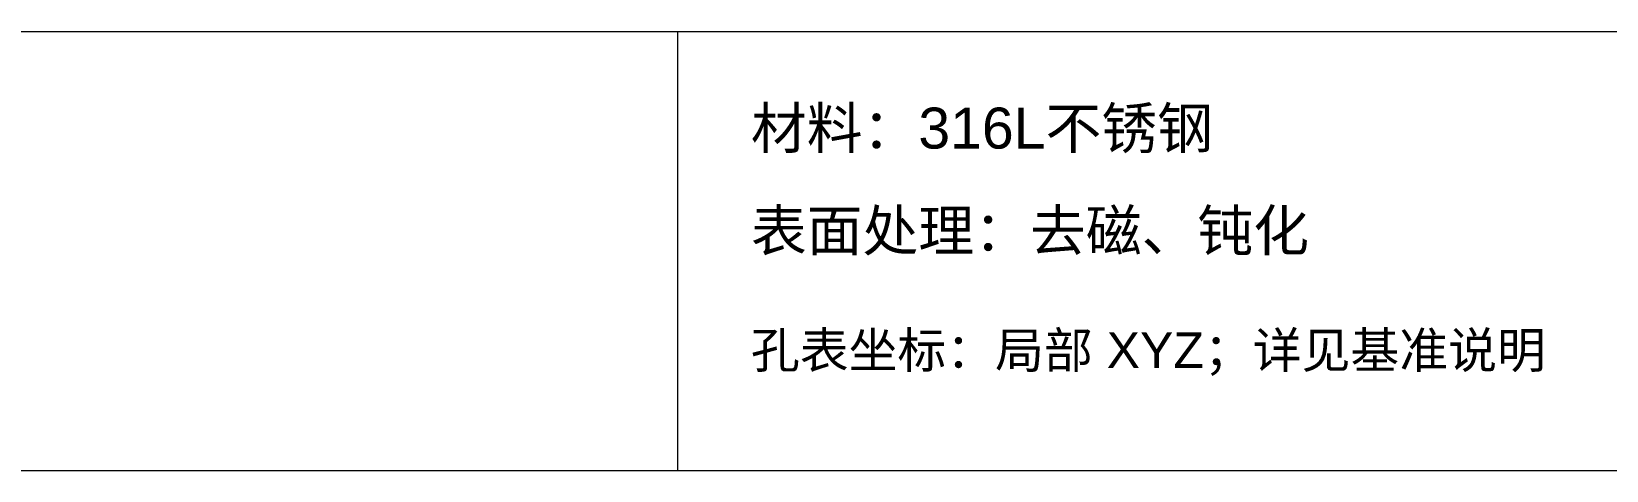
# Paper-space layout '01_三视图' of a CAD drawing. Header units: millimetres. Extents: x 8 to 439, y 8 to 289.
# Drawn here: x 115.8 to 223.5, y 8 to 38 of the extents above; entities that cross this region are included whole.
import ezdxf

# ---------------------------------------------------------------- set-up
doc = ezdxf.new("R2010")
doc.units = ezdxf.units.MM
doc.layers.add('ANNOTATIONS', color=7, linetype='CONTINUOUS', lineweight=18)
doc.styles.add('CJK', font='Arial Unicode.ttf')

psp = doc.layouts.new('01_三视图')

# ---------------------------------------------------------------- linework, layer by layer
at = {"layer": 'ANNOTATIONS'}
for p, q in [((8, 38), (412, 38)), ((160, 8), (160, 38)), ((8, 8), (412, 8))]:
    psp.add_line(p, q, dxfattribs=at)

# ---------------------------------------------------------------- texts
at = {"layer": 'ANNOTATIONS', "style": 'CJK'}
for s, height, p in [('材料：316L不锈钢', 2.8, (165, 30)), ('表面处理：去磁、钝化', 2.8, (165, 23)), ('孔表坐标：局部 XYZ；详见基准说明', 2.45, (165, 15))]:
    psp.add_text(s, height=height, dxfattribs=at).set_placement(p)

doc.saveas('drawing.dxf')
